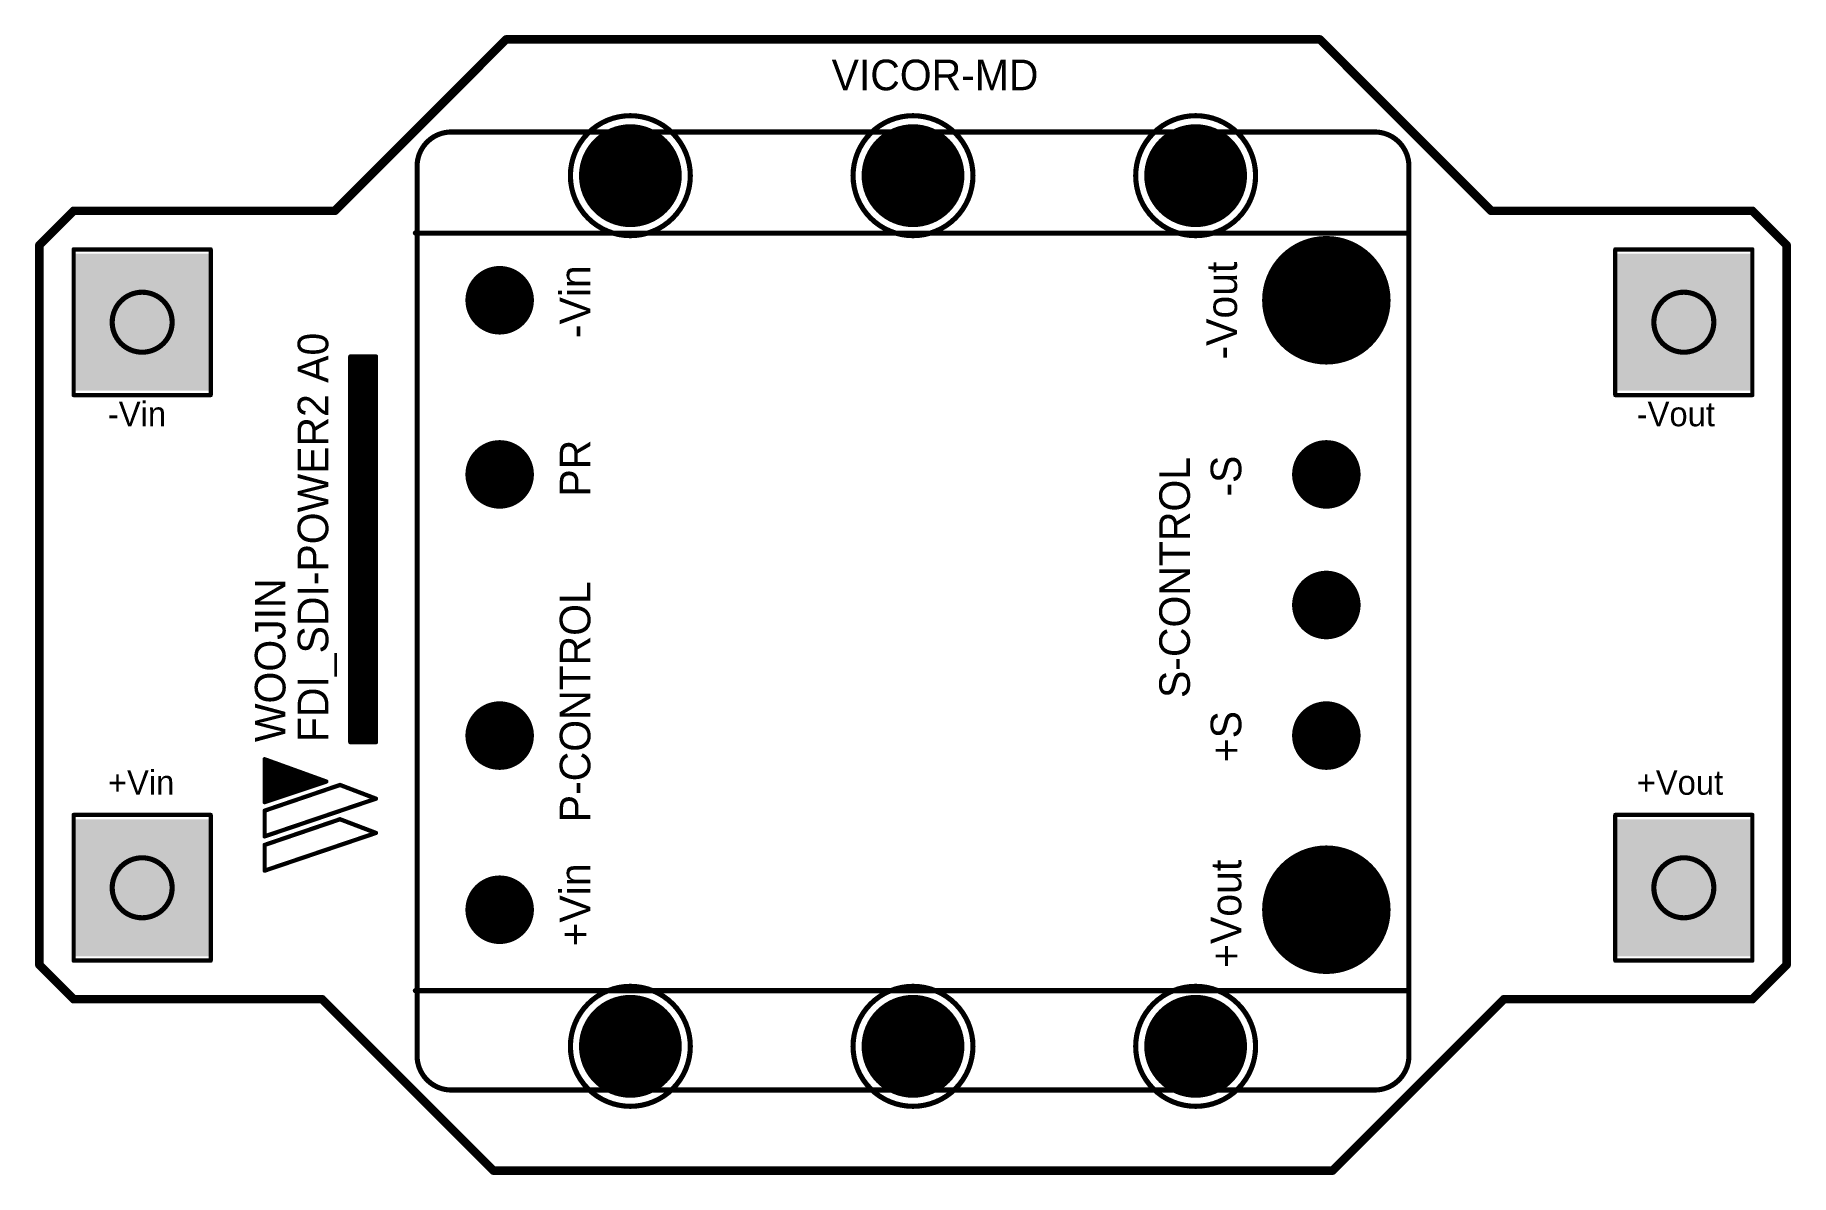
# Model space of a CAD drawing. Extents: x 0 to 102, y 0 to 66.
import ezdxf
from ezdxf.enums import TextEntityAlignment as Align

# ---------------------------------------------------------------- set-up
doc = ezdxf.new("R2010")
doc.units = 0
doc.header["$MEASUREMENT"] = 0
for name, color, linetype in [('2DLINES_1', 2, 'Continuous'), ('BOARD_OUTLINE', 1, 'Continuous'), ('COMP_OUTLINE_TOP', 4, 'Continuous'), ('PADLAYER_BOTTOM', 6, 'Continuous'), ('PADLAYER_TOP', 5, 'Continuous'), ('TEXT_1', 3, 'Continuous'), ('TEXT_ALL', 9, 'Continuous'), ('TOOL_TOP', 7, 'Continuous')]:
    doc.layers.add(name, color=color, linetype=linetype)

msp = doc.modelspace()

# ---------------------------------------------------------------- linework, layer by layer
at = {"layer": '2DLINES_1', "const_width": 0.25}
for points in [[(10, 53.75), (2, 53.75)], [(2, 53.75), (2, 45.25)], [(10, 53.75), (2, 53.75)], [(2, 53.75), (2, 45.25)], [(10, 45.25), (10, 53.75)], [(10, 45.25), (10, 53.75)], [(100, 53.75), (92, 53.75)], [(92, 53.75), (92, 45.25)], [(100, 53.75), (92, 53.75)], [(92, 53.75), (92, 45.25)], [(100, 45.25), (100, 53.75)], [(100, 45.25), (100, 53.75)], [(19.65, 47.5), (18.15, 47.5)], [(18.15, 47.5), (18.15, 25)], [(18.2, 25.2), (18.2, 47.4)], [(18.2, 47.4), (19.6, 47.4)], [(18.4, 25.25), (18.4, 47.25)], [(18.4, 47.25), (19.4, 47.25)], [(18.5, 25.4), (18.5, 47.2)], [(18.5, 47.2), (19.3, 47.2)], [(19.3, 47.2), (19.3, 25.4)], [(19.4, 47.25), (19.4, 25.25)], [(19.6, 47.4), (19.6, 25.2)], [(19.65, 25), (19.65, 47.5)], [(18.65, 25.5), (18.65, 47)], [(18.65, 47), (19.15, 47)], [(18.7, 25.6), (18.7, 46.9)], [(18.7, 46.9), (19.1, 46.9)], [(18.8, 46.8), (18.8, 25.7)], [(19, 46.8), (18.8, 46.8)], [(19, 25.7), (19, 46.8)], [(19.1, 46.9), (19.1, 25.6)], [(19.15, 47), (19.15, 25.5)], [(2, 45.25), (10, 45.25)], [(2, 45.25), (10, 45.25)], [(92, 45.25), (100, 45.25)], [(92, 45.25), (100, 45.25)], [(19.15, 25.5), (18.65, 25.5)], [(19.1, 25.6), (18.7, 25.6)], [(18.8, 25.7), (19, 25.7)], [(18.15, 25), (19.65, 25)], [(19.6, 25.2), (18.2, 25.2)], [(19.4, 25.25), (18.4, 25.25)], [(19.3, 25.4), (18.5, 25.4)], [(16.75, 22.7), (13.15, 24)], [(13.15, 24), (13.15, 21.5)], [(13.15, 21.5), (13.15, 24)], [(13.3, 21.65), (13.3, 23.85)], [(13.5, 21.65), (13.5, 23.85)], [(13.7, 21.75), (13.7, 23.75)], [(13.9, 21.85), (13.9, 23.65)], [(14.1, 21.85), (14.1, 23.65)], [(14.3, 21.95), (14.3, 23.55)], [(14.5, 22.05), (14.5, 23.45)], [(13.15, 21.5), (16.75, 22.7)], [(13.15, 21.5), (16.75, 22.7)], [(13.15, 21), (17.55, 22.5)], [(14.7, 22.15), (14.7, 23.35)], [(14.9, 22.15), (14.9, 23.25)], [(15.1, 22.25), (15.1, 23.15)], [(15.3, 22.25), (15.3, 23.15)], [(15.5, 22.35), (15.5, 23.05)], [(15.7, 22.35), (15.7, 23.05)], [(15.9, 22.45), (15.9, 22.95)], [(16.1, 22.55), (16.1, 22.85)], [(16.3, 22.55), (16.3, 22.85)], [(19.65, 21.7), (17.55, 22.5)], [(13.15, 19.5), (19.65, 21.7)], [(10, 20.75), (2, 20.75)], [(2, 20.75), (2, 12.25)], [(10, 20.75), (2, 20.75)], [(2, 20.75), (2, 12.25)], [(10, 12.25), (10, 20.75)], [(10, 12.25), (10, 20.75)], [(13.15, 19.5), (13.15, 21)], [(13.15, 19), (17.55, 20.5)], [(19.65, 19.7), (17.55, 20.5)], [(100, 20.75), (92, 20.75)], [(92, 20.75), (92, 12.25)], [(100, 20.75), (92, 20.75)], [(92, 20.75), (92, 12.25)], [(100, 12.25), (100, 20.75)], [(100, 12.25), (100, 20.75)], [(13.15, 17.5), (19.65, 19.7)], [(13.15, 17.5), (13.15, 19)], [(2, 12.25), (10, 12.25)], [(2, 12.25), (10, 12.25)], [(92, 12.25), (100, 12.25)], [(92, 12.25), (100, 12.25)]]:
    msp.add_lwpolyline(points, dxfattribs=at)
at = {"layer": '2DLINES_1', "const_width": 0.125}
for points in [[(1.9375, 53.75, 1), (2.0625, 53.75, 1)], [(1.9375, 53.75, 1), (2.0625, 53.75, 1)], [(1.9375, 53.75, 1), (2.0625, 53.75, 1)], [(1.9375, 53.75, 1), (2.0625, 53.75, 1)], [(9.9375, 53.75, 1), (10.0625, 53.75, 1)], [(9.9375, 53.75, 1), (10.0625, 53.75, 1)], [(9.9375, 53.75, 1), (10.0625, 53.75, 1)], [(9.9375, 53.75, 1), (10.0625, 53.75, 1)], [(91.9375, 53.75, 1), (92.0625, 53.75, 1)], [(91.9375, 53.75, 1), (92.0625, 53.75, 1)], [(91.9375, 53.75, 1), (92.0625, 53.75, 1)], [(91.9375, 53.75, 1), (92.0625, 53.75, 1)], [(99.9375, 53.75, 1), (100.0625, 53.75, 1)], [(99.9375, 53.75, 1), (100.0625, 53.75, 1)], [(99.9375, 53.75, 1), (100.0625, 53.75, 1)], [(99.9375, 53.75, 1), (100.0625, 53.75, 1)], [(18.0875, 47.5, 1), (18.2125, 47.5, 1)], [(18.0875, 47.5, 1), (18.2125, 47.5, 1)], [(18.1375, 47.4, 1), (18.2625, 47.4, 1)], [(18.1375, 47.4, 1), (18.2625, 47.4, 1)], [(18.3375, 47.25, 1), (18.4625, 47.25, 1)], [(18.3375, 47.25, 1), (18.4625, 47.25, 1)], [(18.4375, 47.2, 1), (18.5625, 47.2, 1)], [(18.4375, 47.2, 1), (18.5625, 47.2, 1)], [(19.2375, 47.2, 1), (19.3625, 47.2, 1)], [(19.2375, 47.2, 1), (19.3625, 47.2, 1)], [(19.3375, 47.25, 1), (19.4625, 47.25, 1)], [(19.3375, 47.25, 1), (19.4625, 47.25, 1)], [(19.5375, 47.4, 1), (19.6625, 47.4, 1)], [(19.5375, 47.4, 1), (19.6625, 47.4, 1)], [(19.5875, 47.5, 1), (19.7125, 47.5, 1)], [(19.5875, 47.5, 1), (19.7125, 47.5, 1)], [(18.5875, 47, 1), (18.7125, 47, 1)], [(18.5875, 47, 1), (18.7125, 47, 1)], [(18.6375, 46.9, 1), (18.7625, 46.9, 1)], [(18.6375, 46.9, 1), (18.7625, 46.9, 1)], [(18.7375, 46.8, 1), (18.8625, 46.8, 1)], [(18.7375, 46.8, 1), (18.8625, 46.8, 1)], [(18.9375, 46.8, 1), (19.0625, 46.8, 1)], [(18.9375, 46.8, 1), (19.0625, 46.8, 1)], [(19.0375, 46.9, 1), (19.1625, 46.9, 1)], [(19.0375, 46.9, 1), (19.1625, 46.9, 1)], [(19.0875, 47, 1), (19.2125, 47, 1)], [(19.0875, 47, 1), (19.2125, 47, 1)], [(1.9375, 45.25, 1), (2.0625, 45.25, 1)], [(1.9375, 45.25, 1), (2.0625, 45.25, 1)], [(1.9375, 45.25, 1), (2.0625, 45.25, 1)], [(1.9375, 45.25, 1), (2.0625, 45.25, 1)], [(9.9375, 45.25, 1), (10.0625, 45.25, 1)], [(9.9375, 45.25, 1), (10.0625, 45.25, 1)], [(9.9375, 45.25, 1), (10.0625, 45.25, 1)], [(9.9375, 45.25, 1), (10.0625, 45.25, 1)], [(91.9375, 45.25, 1), (92.0625, 45.25, 1)], [(91.9375, 45.25, 1), (92.0625, 45.25, 1)], [(91.9375, 45.25, 1), (92.0625, 45.25, 1)], [(91.9375, 45.25, 1), (92.0625, 45.25, 1)], [(99.9375, 45.25, 1), (100.0625, 45.25, 1)], [(99.9375, 45.25, 1), (100.0625, 45.25, 1)], [(99.9375, 45.25, 1), (100.0625, 45.25, 1)], [(99.9375, 45.25, 1), (100.0625, 45.25, 1)], [(18.5875, 25.5, 1), (18.7125, 25.5, 1)], [(18.5875, 25.5, 1), (18.7125, 25.5, 1)], [(18.6375, 25.6, 1), (18.7625, 25.6, 1)], [(18.6375, 25.6, 1), (18.7625, 25.6, 1)], [(18.7375, 25.7, 1), (18.8625, 25.7, 1)], [(18.7375, 25.7, 1), (18.8625, 25.7, 1)], [(18.9375, 25.7, 1), (19.0625, 25.7, 1)], [(18.9375, 25.7, 1), (19.0625, 25.7, 1)], [(19.0375, 25.6, 1), (19.1625, 25.6, 1)], [(19.0375, 25.6, 1), (19.1625, 25.6, 1)], [(19.0875, 25.5, 1), (19.2125, 25.5, 1)], [(19.0875, 25.5, 1), (19.2125, 25.5, 1)], [(18.0875, 25, 1), (18.2125, 25, 1)], [(18.0875, 25, 1), (18.2125, 25, 1)], [(18.1375, 25.2, 1), (18.2625, 25.2, 1)], [(18.1375, 25.2, 1), (18.2625, 25.2, 1)], [(18.3375, 25.25, 1), (18.4625, 25.25, 1)], [(18.3375, 25.25, 1), (18.4625, 25.25, 1)], [(18.4375, 25.4, 1), (18.5625, 25.4, 1)], [(18.4375, 25.4, 1), (18.5625, 25.4, 1)], [(19.2375, 25.4, 1), (19.3625, 25.4, 1)], [(19.2375, 25.4, 1), (19.3625, 25.4, 1)], [(19.3375, 25.25, 1), (19.4625, 25.25, 1)], [(19.3375, 25.25, 1), (19.4625, 25.25, 1)], [(19.5375, 25.2, 1), (19.6625, 25.2, 1)], [(19.5375, 25.2, 1), (19.6625, 25.2, 1)], [(19.5875, 25, 1), (19.7125, 25, 1)], [(19.5875, 25, 1), (19.7125, 25, 1)], [(13.0875, 24, 1), (13.2125, 24, 1)], [(13.0875, 24, 1), (13.2125, 24, 1)], [(13.0875, 24, 1), (13.2125, 24, 1)], [(13.2375, 23.85, 1), (13.3625, 23.85, 1)], [(13.4375, 23.85, 1), (13.5625, 23.85, 1)], [(13.6375, 23.75, 1), (13.7625, 23.75, 1)], [(13.8375, 23.65, 1), (13.9625, 23.65, 1)], [(14.0375, 23.65, 1), (14.1625, 23.65, 1)], [(14.2375, 23.55, 1), (14.3625, 23.55, 1)], [(14.4375, 23.45, 1), (14.5625, 23.45, 1)], [(14.6375, 23.35, 1), (14.7625, 23.35, 1)], [(14.8375, 23.25, 1), (14.9625, 23.25, 1)], [(15.0375, 23.15, 1), (15.1625, 23.15, 1)], [(15.2375, 23.15, 1), (15.3625, 23.15, 1)], [(15.4375, 23.05, 1), (15.5625, 23.05, 1)], [(15.6375, 23.05, 1), (15.7625, 23.05, 1)], [(15.8375, 22.95, 1), (15.9625, 22.95, 1)], [(15.8375, 22.45, 1), (15.9625, 22.45, 1)], [(16.0375, 22.85, 1), (16.1625, 22.85, 1)], [(16.0375, 22.55, 1), (16.1625, 22.55, 1)], [(16.2375, 22.85, 1), (16.3625, 22.85, 1)], [(16.2375, 22.55, 1), (16.3625, 22.55, 1)], [(16.6875, 22.7, 1), (16.8125, 22.7, 1)], [(16.6875, 22.7, 1), (16.8125, 22.7, 1)], [(16.6875, 22.7, 1), (16.8125, 22.7, 1)], [(17.4875, 22.5, 1), (17.6125, 22.5, 1)], [(17.4875, 22.5, 1), (17.6125, 22.5, 1)], [(13.0875, 21.5, 1), (13.2125, 21.5, 1)], [(13.0875, 21.5, 1), (13.2125, 21.5, 1)], [(13.0875, 21.5, 1), (13.2125, 21.5, 1)], [(13.0875, 21.5, 1), (13.2125, 21.5, 1)], [(13.2375, 21.65, 1), (13.3625, 21.65, 1)], [(13.4375, 21.65, 1), (13.5625, 21.65, 1)], [(13.6375, 21.75, 1), (13.7625, 21.75, 1)], [(13.8375, 21.85, 1), (13.9625, 21.85, 1)], [(14.0375, 21.85, 1), (14.1625, 21.85, 1)], [(14.2375, 21.95, 1), (14.3625, 21.95, 1)], [(14.4375, 22.05, 1), (14.5625, 22.05, 1)], [(14.6375, 22.15, 1), (14.7625, 22.15, 1)], [(14.8375, 22.15, 1), (14.9625, 22.15, 1)], [(15.0375, 22.25, 1), (15.1625, 22.25, 1)], [(15.2375, 22.25, 1), (15.3625, 22.25, 1)], [(15.4375, 22.35, 1), (15.5625, 22.35, 1)], [(15.6375, 22.35, 1), (15.7625, 22.35, 1)], [(19.5875, 21.7, 1), (19.7125, 21.7, 1)], [(19.5875, 21.7, 1), (19.7125, 21.7, 1)], [(1.9375, 20.75, 1), (2.0625, 20.75, 1)], [(1.9375, 20.75, 1), (2.0625, 20.75, 1)], [(1.9375, 20.75, 1), (2.0625, 20.75, 1)], [(1.9375, 20.75, 1), (2.0625, 20.75, 1)], [(9.9375, 20.75, 1), (10.0625, 20.75, 1)], [(9.9375, 20.75, 1), (10.0625, 20.75, 1)], [(9.9375, 20.75, 1), (10.0625, 20.75, 1)], [(9.9375, 20.75, 1), (10.0625, 20.75, 1)], [(13.0875, 21, 1), (13.2125, 21, 1)], [(13.0875, 21, 1), (13.2125, 21, 1)], [(17.4875, 20.5, 1), (17.6125, 20.5, 1)], [(17.4875, 20.5, 1), (17.6125, 20.5, 1)], [(91.9375, 20.75, 1), (92.0625, 20.75, 1)], [(91.9375, 20.75, 1), (92.0625, 20.75, 1)], [(91.9375, 20.75, 1), (92.0625, 20.75, 1)], [(91.9375, 20.75, 1), (92.0625, 20.75, 1)], [(99.9375, 20.75, 1), (100.0625, 20.75, 1)], [(99.9375, 20.75, 1), (100.0625, 20.75, 1)], [(99.9375, 20.75, 1), (100.0625, 20.75, 1)], [(99.9375, 20.75, 1), (100.0625, 20.75, 1)], [(13.0875, 19.5, 1), (13.2125, 19.5, 1)], [(13.0875, 19.5, 1), (13.2125, 19.5, 1)], [(19.5875, 19.7, 1), (19.7125, 19.7, 1)], [(19.5875, 19.7, 1), (19.7125, 19.7, 1)], [(13.0875, 19, 1), (13.2125, 19, 1)], [(13.0875, 19, 1), (13.2125, 19, 1)], [(13.0875, 17.5, 1), (13.2125, 17.5, 1)], [(13.0875, 17.5, 1), (13.2125, 17.5, 1)], [(1.9375, 12.25, 1), (2.0625, 12.25, 1)], [(1.9375, 12.25, 1), (2.0625, 12.25, 1)], [(1.9375, 12.25, 1), (2.0625, 12.25, 1)], [(1.9375, 12.25, 1), (2.0625, 12.25, 1)], [(9.9375, 12.25, 1), (10.0625, 12.25, 1)], [(9.9375, 12.25, 1), (10.0625, 12.25, 1)], [(9.9375, 12.25, 1), (10.0625, 12.25, 1)], [(9.9375, 12.25, 1), (10.0625, 12.25, 1)], [(91.9375, 12.25, 1), (92.0625, 12.25, 1)], [(91.9375, 12.25, 1), (92.0625, 12.25, 1)], [(91.9375, 12.25, 1), (92.0625, 12.25, 1)], [(91.9375, 12.25, 1), (92.0625, 12.25, 1)], [(99.9375, 12.25, 1), (100.0625, 12.25, 1)], [(99.9375, 12.25, 1), (100.0625, 12.25, 1)], [(99.9375, 12.25, 1), (100.0625, 12.25, 1)], [(99.9375, 12.25, 1), (100.0625, 12.25, 1)]]:
    msp.add_lwpolyline(points, format="xyb", close=True, dxfattribs=at)
at = {"layer": 'BOARD_OUTLINE', "const_width": 0.5}
for points in [[(17.25, 56), (27.25, 66)], [(27.25, 66), (74.75, 66)], [(74.75, 66), (84.75, 56)], [(0, 54), (2, 56)], [(2, 56), (17.25, 56)], [(84.75, 56), (100, 56)], [(100, 56), (102, 54)], [(0, 12), (0, 54)], [(102, 54), (102, 12)], [(2, 10), (0, 12)], [(102, 12), (100, 10)], [(16.5, 10), (2, 10)], [(26.5, 0), (16.5, 10)], [(85.5, 10), (75.5, 0)], [(100, 10), (85.5, 10)], [(75.5, 0), (26.5, 0)]]:
    msp.add_lwpolyline(points, dxfattribs=at)
at = {"layer": 'BOARD_OUTLINE', "const_width": 0.25}
for points in [[(27.125, 66, 1), (27.375, 66, 1)], [(27.125, 66, 1), (27.375, 66, 1)], [(74.625, 66, 1), (74.875, 66, 1)], [(74.625, 66, 1), (74.875, 66, 1)], [(1.875, 56, 1), (2.125, 56, 1)], [(1.875, 56, 1), (2.125, 56, 1)], [(17.125, 56, 1), (17.375, 56, 1)], [(17.125, 56, 1), (17.375, 56, 1)], [(84.625, 56, 1), (84.875, 56, 1)], [(84.625, 56, 1), (84.875, 56, 1)], [(99.875, 56, 1), (100.125, 56, 1)], [(99.875, 56, 1), (100.125, 56, 1)], [(-0.125, 54, 1), (0.125, 54, 1)], [(-0.125, 54, 1), (0.125, 54, 1)], [(101.875, 54, 1), (102.125, 54, 1)], [(101.875, 54, 1), (102.125, 54, 1)], [(-0.125, 12, 1), (0.125, 12, 1)], [(-0.125, 12, 1), (0.125, 12, 1)], [(101.875, 12, 1), (102.125, 12, 1)], [(101.875, 12, 1), (102.125, 12, 1)], [(1.875, 10, 1), (2.125, 10, 1)], [(1.875, 10, 1), (2.125, 10, 1)], [(16.375, 10, 1), (16.625, 10, 1)], [(16.375, 10, 1), (16.625, 10, 1)], [(85.375, 10, 1), (85.625, 10, 1)], [(85.375, 10, 1), (85.625, 10, 1)], [(99.875, 10, 1), (100.125, 10, 1)], [(99.875, 10, 1), (100.125, 10, 1)], [(26.375, 0, 1), (26.625, 0, 1)], [(26.375, 0, 1), (26.625, 0, 1)], [(75.375, 0, 1), (75.625, 0, 1)], [(75.375, 0, 1), (75.625, 0, 1)]]:
    msp.add_lwpolyline(points, format="xyb", close=True, dxfattribs=at)
at = {"layer": 'COMP_OUTLINE_TOP', "const_width": 0.3}
for points in [[(24.05002, 60.60001, 0.414214), (22.05002, 58.60001)], [(77.95002, 60.59999), (24.05002, 60.60001, 0.414214)], [(79.95002, 58.59999, 0.414214), (77.95002, 60.59999)], [(22.05002, 58.60001), (22.05, 6.70001, 0.414214)], [(79.95, 6.69999), (79.95002, 58.59999, 0.414214)], [(22.05, 6.70001, 0.414214), (24.05, 4.70001)], [(77.95, 4.69999, 0.414214), (79.95, 6.69999)]]:
    msp.add_lwpolyline(points, format="xyb", dxfattribs=at)
at = {"layer": 'COMP_OUTLINE_TOP', "const_width": 0.15}
for points in [[(23.97502, 60.60001, 1), (24.12502, 60.60001, 1)], [(23.97502, 60.60001, 1), (24.12502, 60.60001, 1)], [(77.87502, 60.59999, 1), (78.02502, 60.59999, 1)], [(77.87502, 60.59999, 1), (78.02502, 60.59999, 1)], [(21.97502, 58.60001, 1), (22.12502, 58.60001, 1)], [(21.97502, 58.60001, 1), (22.12502, 58.60001, 1)], [(79.87502, 58.59999, 1), (80.02502, 58.59999, 1)], [(79.87502, 58.59999, 1), (80.02502, 58.59999, 1)], [(21.87502, 54.70001, 1), (22.02502, 54.70001, 1)], [(79.87502, 54.69999, 1), (80.02502, 54.69999, 1)], [(21.875, 10.50001, 1), (22.025, 10.50001, 1)], [(79.875, 10.49999, 1), (80.025, 10.49999, 1)], [(21.975, 6.70001, 1), (22.125, 6.70001, 1)], [(21.975, 6.70001, 1), (22.125, 6.70001, 1)], [(79.875, 6.69999, 1), (80.025, 6.69999, 1)], [(79.875, 6.69999, 1), (80.025, 6.69999, 1)], [(23.975, 4.70001, 1), (24.125, 4.70001, 1)], [(23.975, 4.70001, 1), (24.125, 4.70001, 1)], [(77.875, 4.69999, 1), (78.025, 4.69999, 1)], [(77.875, 4.69999, 1), (78.025, 4.69999, 1)]]:
    msp.add_lwpolyline(points, format="xyb", close=True, dxfattribs=at)
at = {"layer": 'COMP_OUTLINE_TOP', "const_width": 0.3}
for points in [[(21.95002, 54.70001), (79.95002, 54.69999)], [(21.95, 10.50001), (79.95, 10.49999)], [(24.05, 4.70001), (77.95, 4.69999)]]:
    msp.add_lwpolyline(points, dxfattribs=at)
at = {"layer": 'PADLAYER_BOTTOM'}
for points, const_width in [([(33.00002, 58.05, 1), (36.00002, 58.05, 1)], 3), ([(49.50002, 58.05, 1), (52.50002, 58.05, 1)], 3), ([(66.00002, 58.04999, 1), (69.00002, 58.04999, 1)], 3), ([(73.25501, 50.77999, 1), (77.00501, 50.77999, 1)], 3.75), ([(25.87001, 50.78001, 1), (27.87001, 50.78001, 1)], 2), ([(25.87001, 40.62001, 1), (27.87001, 40.62001, 1)], 2), ([(74.13001, 40.61999, 1), (76.13001, 40.61999, 1)], 2), ([(74.13001, 32.99999, 1), (76.13001, 32.99999, 1)], 2), ([(25.87001, 25.38001, 1), (27.87001, 25.38001, 1)], 2), ([(74.13, 25.37999, 1), (76.13, 25.37999, 1)], 2), ([(73.255, 15.21999, 1), (77.005, 15.21999, 1)], 3.75), ([(25.87, 15.22001, 1), (27.87, 15.22001, 1)], 2), ([(33, 7.25001, 1), (36, 7.25001, 1)], 3), ([(49.5, 7.25, 1), (52.5, 7.25, 1)], 3), ([(66, 7.24999, 1), (69, 7.24999, 1)], 3)]:
    msp.add_lwpolyline(points, format="xyb", close=True, dxfattribs=dict(at, const_width=const_width))
for points in [[(10, 45.5), (10, 53.5), (2, 45.5), (2, 53.5)], [(100, 45.5), (100, 53.5), (92, 45.5), (92, 53.5)], [(10, 12.5), (10, 20.5), (2, 12.5), (2, 20.5)], [(100, 12.5), (100, 20.5), (92, 12.5), (92, 20.5)]]:
    msp.add_solid(points, dxfattribs=at)
at = {"layer": 'PADLAYER_TOP'}
for points, const_width in [([(33.00002, 58.05, 1), (36.00002, 58.05, 1)], 3), ([(49.50002, 58.05, 1), (52.50002, 58.05, 1)], 3), ([(66.00002, 58.04999, 1), (69.00002, 58.04999, 1)], 3), ([(73.25501, 50.77999, 1), (77.00501, 50.77999, 1)], 3.75), ([(25.87001, 50.78001, 1), (27.87001, 50.78001, 1)], 2), ([(25.87001, 40.62001, 1), (27.87001, 40.62001, 1)], 2), ([(74.13001, 40.61999, 1), (76.13001, 40.61999, 1)], 2), ([(74.13001, 32.99999, 1), (76.13001, 32.99999, 1)], 2), ([(25.87001, 25.38001, 1), (27.87001, 25.38001, 1)], 2), ([(74.13, 25.37999, 1), (76.13, 25.37999, 1)], 2), ([(73.255, 15.21999, 1), (77.005, 15.21999, 1)], 3.75), ([(25.87, 15.22001, 1), (27.87, 15.22001, 1)], 2), ([(33, 7.25001, 1), (36, 7.25001, 1)], 3), ([(49.5, 7.25, 1), (52.5, 7.25, 1)], 3), ([(66, 7.24999, 1), (69, 7.24999, 1)], 3)]:
    msp.add_lwpolyline(points, format="xyb", close=True, dxfattribs=dict(at, const_width=const_width))
for points in [[(10, 45.5), (10, 53.5), (2, 45.5), (2, 53.5)], [(100, 45.5), (100, 53.5), (92, 45.5), (92, 53.5)], [(10, 12.5), (10, 20.5), (2, 12.5), (2, 20.5)], [(100, 12.5), (100, 20.5), (92, 12.5), (92, 20.5)]]:
    msp.add_solid(points, dxfattribs=at)
at = {"layer": 'TOOL_TOP', "const_width": 0.3}
for points in [[(31.00002, 58.05, 1), (38.00002, 58.05, 1), (31.00002, 58.05)], [(47.50002, 58.05, 1), (54.50002, 58.05, 1), (47.50002, 58.05)], [(64.00002, 58.04999, 1), (71.00002, 58.04999, 1), (64.00002, 58.04999)], [(72.88001, 50.77999, 1), (77.38001, 50.77999, 1), (72.88001, 50.77999)], [(4.25, 49.5, 1), (7.75, 49.5, 1), (4.25, 49.5)], [(25.62001, 50.78001, 1), (28.12001, 50.78001, 1), (25.62001, 50.78001)], [(94.25, 49.5, 1), (97.75, 49.5, 1), (94.25, 49.5)], [(25.62001, 40.62001, 1), (28.12001, 40.62001, 1), (25.62001, 40.62001)], [(73.88001, 40.61999, 1), (76.38001, 40.61999, 1), (73.88001, 40.61999)], [(73.88001, 32.99999, 1), (76.38001, 32.99999, 1), (73.88001, 32.99999)], [(25.62001, 25.38001, 1), (28.12001, 25.38001, 1), (25.62001, 25.38001)], [(73.88, 25.37999, 1), (76.38, 25.37999, 1), (73.88, 25.37999)], [(4.25, 16.5, 1), (7.75, 16.5, 1), (4.25, 16.5)], [(72.88, 15.21999, 1), (77.38, 15.21999, 1), (72.88, 15.21999)], [(94.25, 16.5, 1), (97.75, 16.5, 1), (94.25, 16.5)], [(25.62, 15.22001, 1), (28.12, 15.22001, 1), (25.62, 15.22001)], [(31, 7.25001, 1), (38, 7.25001, 1), (31, 7.25001)], [(47.5, 7.25, 1), (54.5, 7.25, 1), (47.5, 7.25)], [(64, 7.24999, 1), (71, 7.24999, 1), (64, 7.24999)]]:
    msp.add_lwpolyline(points, format="xyb", dxfattribs=at)

# ---------------------------------------------------------------- texts
at = {"layer": 'TEXT_1'}
for s, rotation, p in [('VICOR-MD', 359.999983, (46.25002, 62.5)), ('FDI_SDI-POWER2 A0', 89.999982, (17.4, 25)), ('WOOJIN', 89.999982, (14.9, 25))]:
    msp.add_text(s, height=1.785725, rotation=rotation, dxfattribs=at).set_placement(p, align=Align.BOTTOM_LEFT)
for s, p in [('-Vin', (4, 43)), ('-Vout', (93.25, 43)), ('+Vin', (4, 21.5)), ('+Vout', (93.25, 21.5))]:
    msp.add_text(s, height=1.42858, dxfattribs=at).set_placement(p, align=Align.BOTTOM_LEFT)
at = {"layer": 'TEXT_ALL'}
for s, p in [('-Vin', (32.70001, 48.57501)), ('-Vout', (70.45001, 47.32499)), ('PR', (32.70001, 39.32501)), ('S-CONTROL', (67.70001, 27.575)), ('-S', (70.70001, 39.32499)), ('P-CONTROL', (32.7, 20.32501)), ('+S', (70.70001, 23.82499)), ('+Vin', (32.7, 13.07501)), ('+Vout', (70.7, 11.82499))]:
    msp.add_text(s, height=1.785725, rotation=89.999982, dxfattribs=at).set_placement(p, align=Align.BOTTOM_LEFT)

doc.saveas('drawing.dxf')
